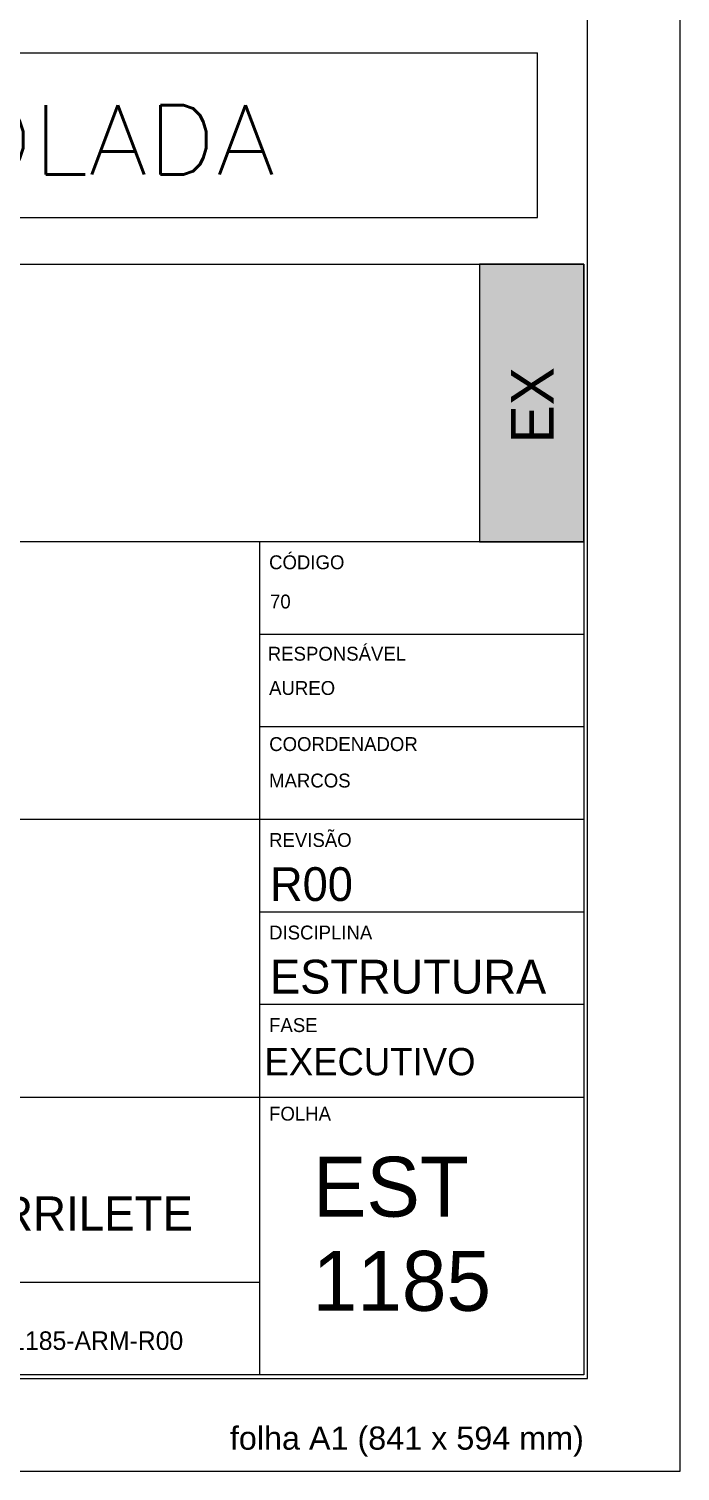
# Model space of a CAD drawing. Extents: x 0 to 84.1, y 0 to 59.4.
# Drawn here: x 77.07 to 84.1, y 0 to 15.58 of the extents above; entities that cross this region are included whole.
import ezdxf
from ezdxf.enums import TextEntityAlignment as Align

# ---------------------------------------------------------------- set-up
doc = ezdxf.new("R2010")
doc.units = 0
doc.header["$MEASUREMENT"] = 0
doc.layers.get('0').update_dxf_attribs({"linetype": 'CONTINUOUS'})
for name, color, linetype in [('ARQ-MAR', 2, 'CONTINUOUS'), ('ARQ_CAR', 7, 'CONTINUOUS'), ('ARQ_CAR-TXT', 7, 'CONTINUOUS'), ('ARQ_FOLHA', 7, 'CONTINUOUS'), ('ARQ_TXT-2', 2, 'CONTINUOUS'), ('PENA_02', 2, 'CONTINUOUS')]:
    doc.layers.add(name, color=color, linetype=linetype)
doc.styles.add('01-MILLEU', font='GOTHIC.TTF')
doc.styles.add('R300', font='SIMPLEX.SHX', dxfattribs={"width": 1.1, "height": 5.5})
doc.styles.add('TQS_ARIAL', font='arial.ttf')

# ---------------------------------------------------------------- blocks, each defined once
blk = doc.blocks.new('*U3')
at = {"layer": 'ARQ_CAR-TXT', "true_color": 0x58ba48}
h = blk.add_hatch(color=85, dxfattribs=at)
h.dxf.hatch_style = 1
h.paths.add_polyline_path([(-11.28, 0), (0, 0), (0, 30), (-11.28, 30)])
at = {"layer": 'ARQ_CAR', "color": 5}
blk.add_lwpolyline([(-11.28, 0), (0, 0), (0, 30), (-11.28, 30)], close=True, dxfattribs=at)
at = {"layer": 'ARQ_CAR-TXT', "color": 4, "style": '01-MILLEU'}
blk.add_text('EX', height=4.614, rotation=90, dxfattribs=at).set_placement((-3.26, 10.64))
at = {"layer": 'ARQ_TXT-2', "style": '01-MILLEU'}
blk.add_text('EXECUTIVO', height=2.95, dxfattribs=at).set_placement((-34.5, -57.63))

msp = doc.modelspace()

# ---------------------------------------------------------------- linework, layer by layer
at = {"color": 5, "linetype": 'Continuous'}
for p, q in [((65.56, 15.324), (82.56, 15.324)), ((82.56, 13.545), (82.56, 15.324)), ((65.56, 13.545), (82.56, 13.545))]:
    msp.add_line(p, q, dxfattribs=at)
at = {"layer": 'ARQ-MAR', "color": 5}
msp.add_line((65.759, 2.04), (79.56, 2.04), dxfattribs=at)
at = {"layer": 'ARQ_CAR', "color": 5}
for points in [[(65.56, 1.04), (65.56, 13.04), (83.06, 13.04), (83.06, 1.04)], [(81.932, 10.04), (83.06, 10.04), (83.06, 13.04), (81.932, 13.04)]]:
    msp.add_lwpolyline(points, close=True, dxfattribs=at)
for points in [[(83.06, 10.04), (65.56, 10.04)], [(79.56, 1.04), (79.56, 10.04)], [(83.06, 7.04), (65.56, 7.04)], [(65.56, 4.04), (83.06, 4.04)], [(65.56, 2.04), (79.56, 2.04)]]:
    msp.add_lwpolyline(points, dxfattribs=at)
at = {"layer": 'ARQ_CAR'}
for points in [[(83.06, 9.04), (79.56, 9.04)], [(83.06, 8.04), (79.56, 8.04)], [(83.06, 6.04), (79.56, 6.04)], [(83.06, 5.04), (79.56, 5.04)]]:
    msp.add_lwpolyline(points, dxfattribs=at)
at = {"layer": 'ARQ_FOLHA', "color": 1}
for points in [[(0, 0), (84.1, 0), (84.1, 59.4), (0, 59.4)], [(2.5, 1), (83.1, 1), (83.1, 58.4), (2.5, 58.4)]]:
    msp.add_lwpolyline(points, close=True, dxfattribs=at)
at = {"layer": 'PENA_02', "linetype": 'Continuous'}
msp.add_lwpolyline([(0, 0), (84.1, 0), (84.1, 59.4), (0, 59.4), (0, 0)], dxfattribs=at)
msp.add_lwpolyline([(0, 0), (84.1, 0), (84.1, 59.4), (0, 59.4), (0, 0)], dxfattribs=at)

# ---------------------------------------------------------------- block references
at = {"layer": 'ARQ_CAR', "xscale": 0.09999999999999899, "yscale": 0.09999999999999899, "zscale": 0.09999999999999899}
msp.add_blockref('*U3', (83.06, 10.04), dxfattribs=at)

# ---------------------------------------------------------------- texts
at = {"color": 5, "linetype": 'Continuous', "style": 'R300', "width": 1.1}
msp.add_text('CÓPIA NÃO CONTROLADA', height=0.75, dxfattribs=at).set_placement((66.218, 14.008))
at = {"layer": 'ARQ_CAR-TXT', "color": 1, "style": '01-MILLEU'}
for s, p in [('CÓDIGO ', (79.66, 9.744)), ('RESPONSÁVEL', (79.646, 8.756)), ('COORDENADOR', (79.661, 7.78)), ('REVISÃO', (79.66, 6.744)), ('DISCIPLINA', (79.66, 5.744)), ('FASE', (79.66, 4.744)), ('FOLHA', (79.66, 3.787))]:
    msp.add_text(s, height=0.15, dxfattribs=at).set_placement(p)
at = {"layer": 'ARQ_CAR-TXT', "color": 4, "style": '01-MILLEU'}
msp.add_text('FORMA E ARMAÇÃO DA ESCADA DO 9º AO BARRILETE ', height=0.36915, dxfattribs=at).set_placement((65.766, 2.599))
at = {"layer": 'ARQ_FOLHA', "insert": (83.06, 0.482), "char_height": 0.25, "width": 8.4157, "attachment_point": 3, "style": 'TQS_ARIAL'}
msp.add_mtext('\\pxt3;folha A1 (841 x 594 mm)', dxfattribs=at)
at = {"layer": 'ARQ_TXT-2', "style": '01-MILLEU'}
msp.add_text('MC70-EST-EX-1185-ARM-R00', height=0.2, dxfattribs=at).set_placement((75.017, 1.31))
for tag, p, s, height in [('70', (79.67, 9.32), 'MC_XXX-XX', 0.15), ('AUREO', (79.66, 8.386), 'ALEXANDRE MILLEU', 0.15), ('MARCOS', (79.66, 7.386), 'ERIKA CRAMEZ', 0.15), ('R00', (79.67, 6.16), 'XXX-XX', 0.365), ('ESTRUTURA', (79.67, 5.16), 'ARQUITETURA', 0.365)]:
    msp.add_attdef(tag, p, s, height=height, dxfattribs=at)
msp.add_attdef('EST', text='AR', height=0.6474, dxfattribs=at).set_placement((80.134, 3.073), align=Align.MIDDLE_LEFT)
msp.add_attdef('1185', text='00X', height=0.6474, dxfattribs=at).set_placement((81.094, 2.056), align=Align.MIDDLE)

doc.saveas('drawing.dxf')
